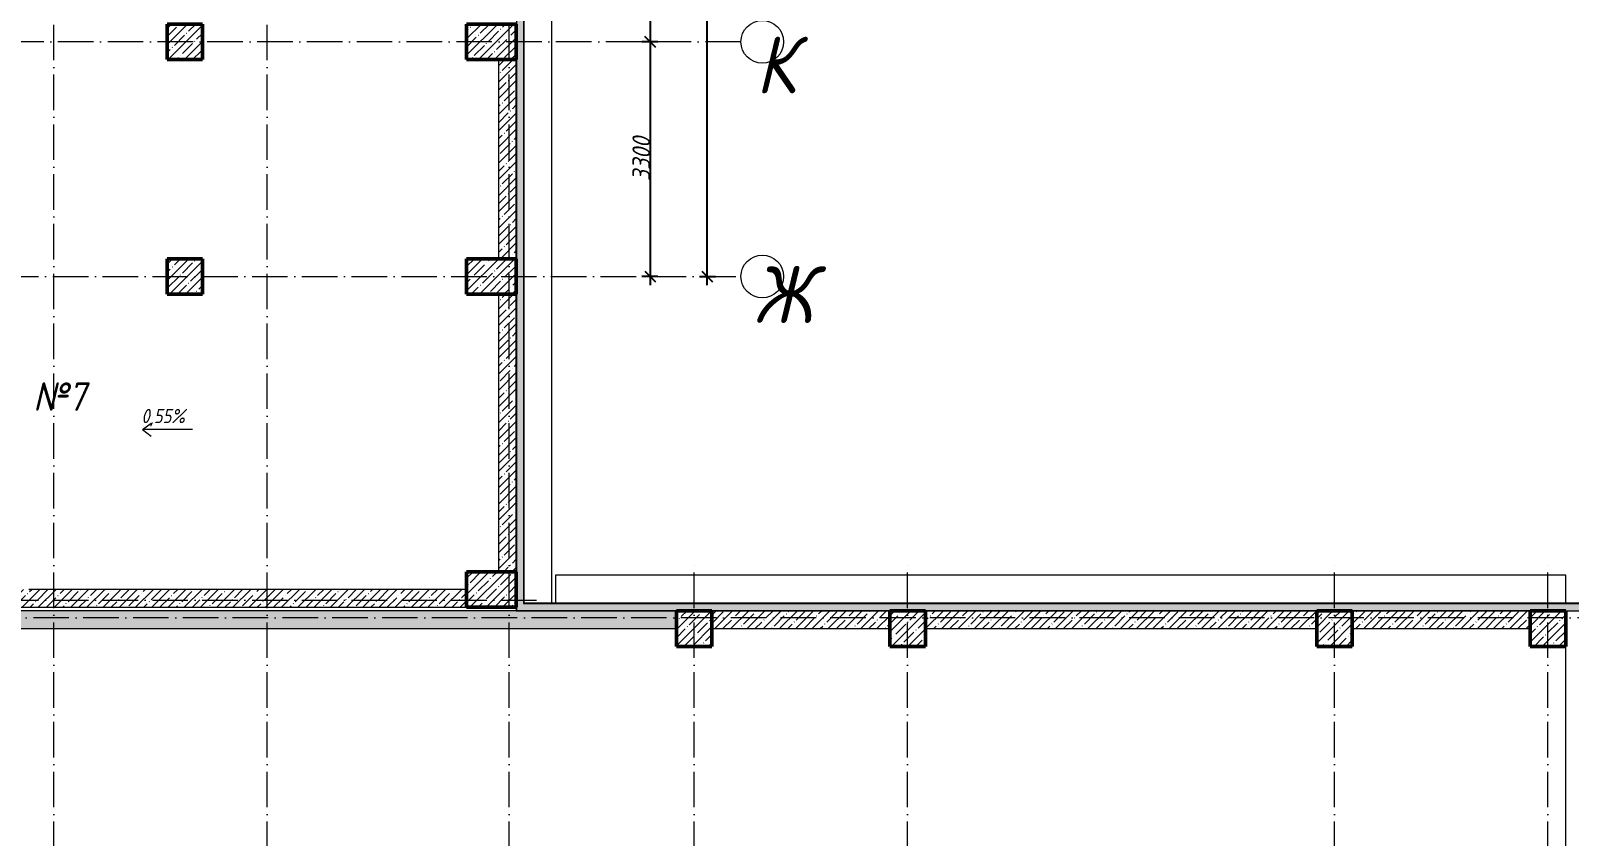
# Model space of a CAD drawing. Header units: millimetres. Extents: x -606178 to 312196, y -19338 to 632709.
# Drawn here: x -583342 to -561717, y 458106 to 469430 of the extents above; entities that cross this region are included whole.
import ezdxf

# ---------------------------------------------------------------- set-up
doc = ezdxf.new("R2010")
doc.units = ezdxf.units.MM
doc.linetypes.add('50_200_ШТРИХ_1Т_ш5_п1_п1_', pattern=[700, 500, -100, 0, -100])
for name, color, linetype, lineweight in [('A-____-____-DIMS', 7, 'Continuous', 9), ('A-FLOR-____-OTLN', 7, 'Continuous', 9), ('A-WALL-____-MCUT', 7, 'Continuous', 13), ('A-WALL-____-MCUT-1', 7, 'Continuous', 9), ('A-WALL-____-MCUT-3', 7, 'Continuous', 9), ('A-WALL-____-PATT-1', 7, 'Continuous', 9), ('A-WALL-FNSH-MCUT-1', 7, 'Continuous', 9), ('G-____-____-DIMS', 7, 'Continuous', 9), ('G-____-____-TEXT', 7, 'Continuous', 9), ('S-COLS-____-MCUT', 7, 'Continuous', 50), ('S-COLS-____-OTLN', 7, 'Continuous', 9), ('S-GRID-____-IDEN', 7, 'Continuous', 9), ('S-GRID-____-OTLN-1', 7, '50_200_ШТРИХ_1Т_ш5_п1_п1_', 9)]:
    doc.layers.add(name, color=color, linetype=linetype, lineweight=lineweight)
doc.styles.add('ISOCPEUR_I', font='isocpeui.ttf', dxfattribs={"width": 0.9, "height": 2.5})
doc.styles.add('ISOCPEUR_I_5', font='isocpeui.ttf', dxfattribs={"width": 0.85, "height": 2.1})
doc.styles.add('ISOCPEUR_I_9', font='isocpeui.ttf', dxfattribs={"width": 0.9, "height": 250})
doc.dimstyles.new('ISO-2_5_0_9К_БОЛЬШОЙ_ОСИ', dxfattribs={"dimscale": 304.8, "dimtxt": 248.995294, "dimasz": 0.492126, "dimexe": 0.393701, "dimexo": 0, "dimgap": 0, "dimtad": 1, "dimdec": 0, "dimzin": 0, "dimdsep": 46, "dimtxsty": 'ISOCPEUR_I_9', "dimblk1": 'OBLIQUE', "dimblk2": 'OBLIQUE', "dimsah": 1, "dimcen": 0.09, "dimdle": 0.393701, "dimazin": 0, "dimtfac": 1, "dimtdec": 4, "dimtix": 1, "dimtmove": 0, "dimatfit": 3, "dimfxl": 1, "dimtvp": 1, "dimtolj": 1, "dimtzin": 0, "dimarcsym": 2})
pattern_1 = [(0, (-600067.05, 451794.26), (120.968, 69.841), [80.645, -161.29]), (120, (-600067.05, 451794.26), (-120.96808, 69.84086), [80.645, -161.29]), (60, (-600067.05, 451794.26), (-8e-05, 139.68186), [0, -161.29, 80.645, 0])]
pattern_2 = [(45, (-600067.05, 451794.26), (-114.04925, 114.04925), []), (45, (-599953, 451794.26), (-114.04925, 114.04925), [201.612, -40.322, 3.353, -36.97])]

# ---------------------------------------------------------------- blocks, each defined once
blk = doc.blocks.new('BSC_Колонна _Прямоугольная - 500х500-V104-АР1_Кладочный план подвала в осях 1-64_А-ГГ')
at = {"layer": 'S-COLS-____-OTLN'}
h = blk.add_hatch(dxfattribs=at)
h.set_pattern_fill('FP_116', color=256, style=0, pattern_type=2)
h.set_pattern_definition([(45, (-38050, -9231.04), (-114.04925, 114.04925), []), (45, (-37935.95, -9231.04), (-114.04925, 114.04925), [201.613, -40.323, 3.353, -36.97])])
h.paths.add_polyline_path([(-250, -250), (250, -250), (250, 250), (-250, 250)], flags=0)
at = {"layer": 'S-COLS-____-MCUT'}
for p, q in [((250, 250), (-250, 250)), ((-250, 250), (-250, -250)), ((250, -250), (250, 250)), ((-250, -250), (250, -250))]:
    blk.add_line(p, q, dxfattribs=at)
blk = doc.blocks.new('BSC_Колонна _Прямоугольная - 500х500-V107-АР1_Кладочный план подвала в осях 1-64_А-ГГ')
at = {"layer": 'S-COLS-____-OTLN'}
h = blk.add_hatch(dxfattribs=at)
h.set_pattern_fill('FP_119', color=256, style=0, pattern_type=2)
h.set_pattern_definition([(45, (-26050, -9231.04), (-114.04925, 114.04925), []), (45, (-25935.95, -9231.04), (-114.04925, 114.04925), [201.613, -40.323, 3.353, -36.97])])
h.paths.add_polyline_path([(-250, -250), (250, -250), (250, 250), (-250, 250)], flags=0)
at = {"layer": 'S-COLS-____-MCUT'}
for p, q in [((250, 250), (-250, 250)), ((-250, 250), (-250, -250)), ((250, -250), (250, 250)), ((-250, -250), (250, -250))]:
    blk.add_line(p, q, dxfattribs=at)
blk = doc.blocks.new('BSC_Колонна _Прямоугольная - 500х700-V112-АР1_Кладочный план подвала в осях 1-64_А-ГГ')
at = {"layer": 'S-COLS-____-OTLN'}
h = blk.add_hatch(dxfattribs=at)
h.set_pattern_fill('FP_124', color=256, style=0, pattern_type=2)
h.set_pattern_definition([(315, (-9781.04, 23200), (114.0493, 114.0493), []), (315, (-9781.04, 23085.95), (114.0493, 114.0493), [201.613, -40.323, 3.353, -36.97])])
h.paths.add_polyline_path([(-250, 350), (-250, -350), (250, -350), (250, 350)], flags=0)
at = {"layer": 'S-COLS-____-MCUT'}
for p, q in [((250, 350), (-250, 350)), ((-250, 350), (-250, -350)), ((250, -350), (250, 350)), ((-250, -350), (250, -350))]:
    blk.add_line(p, q, dxfattribs=at)
blk = doc.blocks.new('BSC_Колонна _Прямоугольная - 500х500-V113-АР1_Кладочный план подвала в осях 1-64_А-ГГ')
at = {"layer": 'S-COLS-____-OTLN'}
h = blk.add_hatch(dxfattribs=at)
h.set_pattern_fill('FP_125', color=256, style=0, pattern_type=2)
h.set_pattern_definition([(45, (-18890, -14181.04), (-114.0493, 114.0493), []), (45, (-18775.95, -14181.04), (-114.0493, 114.0493), [201.612, -40.322, 3.353, -36.97])])
h.paths.add_polyline_path([(-250, -250), (250, -250), (250, 250), (-250, 250)], flags=0)
at = {"layer": 'S-COLS-____-MCUT'}
for p, q in [((250, 250), (-250, 250)), ((-250, 250), (-250, -250)), ((250, -250), (250, 250)), ((-250, -250), (250, -250))]:
    blk.add_line(p, q, dxfattribs=at)
blk = doc.blocks.new('BSC_Колонна _Прямоугольная - 500х500-27170132-АР1_Кладочный план подвала в осях 1-64_А-ГГ')
at = {"layer": 'S-COLS-____-OTLN'}
h = blk.add_hatch(dxfattribs=at)
h.set_pattern_fill('FP_126', color=256, style=0, pattern_type=2)
h.set_pattern_definition([(45, (-18890, -17481.04), (-114.0493, 114.0493), []), (45, (-18775.95, -17481.04), (-114.0493, 114.0493), [201.612, -40.322, 3.353, -36.97])])
h.paths.add_polyline_path([(-250, -250), (250, -250), (250, 250), (-250, 250)], flags=0)
at = {"layer": 'S-COLS-____-MCUT'}
for p, q in [((250, 250), (-250, 250)), ((-250, 250), (-250, -250)), ((250, -250), (250, 250)), ((-250, -250), (250, -250))]:
    blk.add_line(p, q, dxfattribs=at)
blk = doc.blocks.new('BSC_Колонна _Прямоугольная - 500х700-V115-АР1_Кладочный план подвала в осях 1-64_А-ГГ')
at = {"layer": 'S-COLS-____-OTLN'}
h = blk.add_hatch(dxfattribs=at)
h.set_pattern_fill('FP_130', color=256, style=0, pattern_type=2)
h.set_pattern_definition([(315, (-17481.04, 23200), (114.04925, 114.04925), []), (315, (-17481.04, 23085.95), (114.04925, 114.04925), [201.613, -40.323, 3.353, -36.97])])
h.paths.add_polyline_path([(-250, -350), (250, -350), (250, 350), (-250, 350)], flags=0)
at = {"layer": 'S-COLS-____-MCUT'}
for p, q in [((250, 350), (-250, 350)), ((-250, 350), (-250, -350)), ((250, -350), (250, 350)), ((-250, -350), (250, -350))]:
    blk.add_line(p, q, dxfattribs=at)
blk = doc.blocks.new('BSC_Колонна _Прямоугольная - 500х700-V120-АР1_Кладочный план подвала в осях 1-64_А-ГГ')
at = {"layer": 'S-COLS-____-OTLN'}
h = blk.add_hatch(dxfattribs=at)
h.set_pattern_fill('FP_135', color=256, style=0, pattern_type=2)
h.set_pattern_definition([(315, (-14181.04, 23200), (114.04925, 114.04925), []), (315, (-14181.04, 23085.95), (114.04925, 114.04925), [201.613, -40.323, 3.353, -36.97])])
h.paths.add_polyline_path([(-250, -350), (250, -350), (250, 350), (-250, 350)], flags=0)
at = {"layer": 'S-COLS-____-MCUT'}
for p, q in [((250, 350), (-250, 350)), ((-250, 350), (-250, -350)), ((250, -350), (250, 350)), ((-250, -350), (250, -350))]:
    blk.add_line(p, q, dxfattribs=at)
blk = doc.blocks.new('Ось сетки - Круг_Ø6_00__ISO-2_5_0_9K_-25732049-АР1_Кладочный план подвала в осях 1-64_А-ГГ')
at = {"layer": 'S-GRID-____-IDEN'}
blk.add_circle((0, 0), 3, dxfattribs=at)
blk = doc.blocks.new('_Oblique')
at = {"color": 0, "linetype": 'ByBlock', "lineweight": -2}
blk.add_line((-0.5, -0.5), (0.5, 0.5), dxfattribs=at)
blk = doc.blocks.new('*D4033')
at = {"layer": 'A-____-____-DIMS', "color": 0, "lineweight": -2, "transparency": 16777216}
for p, q in [((-574635, 474695), (-574635, 469155)), ((-574528, 474575), (-574755, 474575)), ((-574528, 469275), (-574755, 469275))]:
    blk.add_line(p, q, dxfattribs=at)
at = {"layer": 'Defpoints', "color": 0, "transparency": 16777216}
for p in [(-574528, 474575), (-574635, 469275), (-574528, 469275)]:
    blk.add_point(p, dxfattribs=at)
at = {"layer": 'A-____-____-DIMS', "color": 0, "lineweight": -2, "transparency": 16777216, "xscale": 150, "yscale": 150, "zscale": 150}
for p, rotation in [((-574635, 474575), 90), ((-574635, 469275), 270)]:
    blk.add_blockref('_Oblique', p, dxfattribs=dict(at, rotation=rotation))
at = {"layer": 'A-____-____-DIMS', "color": 0, "transparency": 16777216, "insert": (-574760, 471925), "char_height": 250, "width": 758.48, "attachment_point": 5, "rotation": 90, "style": 'ISOCPEUR_I_9'}
blk.add_mtext('\\A1;5300', dxfattribs=at)
blk = doc.blocks.new('*D4034')
at = {"layer": 'A-____-____-DIMS', "color": 0, "lineweight": -2, "transparency": 16777216}
for p, q in [((-574528, 469275), (-574755, 469275)), ((-574635, 469395), (-574635, 465855)), ((-574528, 465975), (-574755, 465975))]:
    blk.add_line(p, q, dxfattribs=at)
at = {"layer": 'Defpoints', "color": 0, "transparency": 16777216}
for p in [(-574528, 469275), (-574635, 465975), (-574528, 465975)]:
    blk.add_point(p, dxfattribs=at)
at = {"layer": 'A-____-____-DIMS', "color": 0, "lineweight": -2, "transparency": 16777216, "xscale": 150, "yscale": 150, "zscale": 150}
for p, rotation in [((-574635, 469275), 90), ((-574635, 465975), 270)]:
    blk.add_blockref('_Oblique', p, dxfattribs=dict(at, rotation=rotation))
at = {"layer": 'A-____-____-DIMS', "color": 0, "transparency": 16777216, "insert": (-574760, 467625), "char_height": 250, "width": 758.48, "attachment_point": 5, "rotation": 90, "style": 'ISOCPEUR_I_9'}
blk.add_mtext('\\A1;3300', dxfattribs=at)
blk = doc.blocks.new('*D4035')
at = {"layer": 'A-____-____-DIMS', "color": 0, "lineweight": -2, "transparency": 16777216}
for p, q in [((-573835, 465855), (-573835, 499545)), ((-573941, 499425), (-573715, 499425)), ((-573941, 465975), (-573715, 465975))]:
    blk.add_line(p, q, dxfattribs=at)
at = {"layer": 'Defpoints', "color": 0, "transparency": 16777216}
for p in [(-573941, 499425), (-573835, 499425), (-573941, 465975)]:
    blk.add_point(p, dxfattribs=at)
at = {"layer": 'A-____-____-DIMS', "color": 0, "lineweight": -2, "transparency": 16777216, "xscale": 150, "yscale": 150, "zscale": 150}
for p, rotation in [((-573835, 499425), 90), ((-573835, 465975), 270)]:
    blk.add_blockref('_Oblique', p, dxfattribs=dict(at, rotation=rotation))
at = {"layer": 'A-____-____-DIMS', "color": 0, "transparency": 16777216, "insert": (-573960, 482700), "char_height": 250, "width": 971.08, "attachment_point": 5, "rotation": 90, "style": 'ISOCPEUR_I_9'}
blk.add_mtext('\\A1;33450', dxfattribs=at)

msp = doc.modelspace()

# ---------------------------------------------------------------- hatches: boundary and pattern name
at = {"layer": 'A-WALL-____-PATT-1'}
h = msp.add_hatch(dxfattribs=at)
h.set_pattern_fill('FP_91', color=256, style=0, pattern_type=2)
h.set_pattern_definition(pattern_1)
h.paths.add_polyline_path([(-576515.047, 461377.3011), (-576415.047, 461377.3011), (-576415.047, 499627.3011), (-576515.047, 499627.3011), (-576515.047, 461385.3011), (-576517.047, 461385.3011), (-576517.047, 461377.3011)], flags=0)
h = msp.add_hatch(dxfattribs=at)
h.set_pattern_fill('FP_1', color=256, style=0, pattern_type=2)
h.set_pattern_definition(pattern_2)
h.paths.add_polyline_path([(-576767.047, 466225.3011), (-576517.047, 466225.3011), (-576517.047, 469025.3011), (-576767.047, 469025.3011), (-576767.047, 466289.0114)], flags=0)
h = msp.add_hatch(dxfattribs=at)
h.set_pattern_fill('FP_1', color=256, style=0, pattern_type=2)
h.set_pattern_definition(pattern_2)
h.paths.add_polyline_path([(-576517.047, 461825.3011), (-576517.047, 465725.3011), (-576767.047, 465725.3011), (-576767.047, 461825.3011)], flags=0)
h = msp.add_hatch(dxfattribs=at)
h.set_pattern_fill('FP_1', color=256, style=0, pattern_type=2)
h.set_pattern_definition(pattern_2)
h.paths.add_polyline_path([(-577417.047, 461325.3011), (-577217.047, 461325.3011), (-577217.047, 461575.3011), (-589967.047, 461575.3011), (-589967.047, 461325.3011), (-578872.3761, 461325.3011)], flags=0)
h = msp.add_hatch(dxfattribs=at)
h.set_pattern_fill('FP_1', color=256, style=0, pattern_type=2)
h.set_pattern_definition(pattern_2)
h.paths.add_polyline_path([(-575337.3696, 461025.3011), (-574267.047, 461025.3011), (-574267.047, 461275.3011), (-595216.9048, 461275.3011), (-595216.9048, 461025.3011), (-577104.8728, 461025.3011)], flags=0)
h.paths.add_polyline_path([(-596716.9048, 461025.3011), (-596717.9048, 461275.3011), (-599617.047, 461275.3011), (-599617.047, 461025.3011), (-596717.9048, 461025.3011)], flags=0)
h.paths.add_polyline_path([(-601117.047, 461025.3011), (-601117.047, 461275.3011), (-602017.047, 461275.3011), (-602017.047, 461025.3011)], flags=0)
h = msp.add_hatch(dxfattribs=at)
h.set_pattern_fill('FP_91', color=256, style=0, pattern_type=2)
h.set_pattern_definition(pattern_1)
h.paths.add_polyline_path([(-525677.047, 461275.3011), (-525669.047, 461275.3011), (-525669.047, 461377.3011), (-576515.047, 461377.3011), (-576515.047, 461277.3011), (-525677.047, 461277.3011)], flags=0)
h = msp.add_hatch(dxfattribs=at)
h.set_pattern_fill('FP_1', color=256, style=0, pattern_type=2)
h.set_pattern_definition(pattern_2)
h.paths.add_polyline_path([(-571267.047, 461025.3011), (-571267.047, 461275.3011), (-573767.047, 461275.3011), (-573767.047, 461025.3011), (-571802.3632, 461025.3011)], flags=0)
h = msp.add_hatch(dxfattribs=at)
h.set_pattern_fill('FP_1', color=256, style=0, pattern_type=2)
h.set_pattern_definition(pattern_2)
h.paths.add_polyline_path([(-565267.047, 461025.3011), (-565267.047, 461275.3011), (-570767.047, 461275.3011), (-570767.047, 461025.3011)], flags=0)
h = msp.add_hatch(dxfattribs=at)
h.set_pattern_fill('FP_1', color=256, style=0, pattern_type=2)
h.set_pattern_definition(pattern_2)
h.paths.add_polyline_path([(-562267.047, 461025.3011), (-562267.047, 461275.3011), (-564767.047, 461275.3011), (-564767.047, 461025.3011), (-564732.3502, 461025.3011)], flags=0)
at = {"layer": 'S-COLS-____-OTLN'}
h = msp.add_hatch(dxfattribs=at)
h.set_pattern_fill('FP_1', color=256, style=0, pattern_type=2)
h.set_pattern_definition(pattern_2)
h.paths.add_polyline_path([(-570767.047, 460775.3011), (-570767.047, 461275.3011), (-571267.047, 461275.3011), (-571267.047, 460775.3011)], flags=0)
h = msp.add_hatch(dxfattribs=at)
h.set_pattern_fill('FP_1', color=256, style=0, pattern_type=2)
h.set_pattern_definition(pattern_2)
h.paths.add_polyline_path([(-565267.047, 460775.3011), (-564767.047, 460775.3011), (-564767.047, 461275.3011), (-565267.047, 461275.3011)], flags=0)

# ---------------------------------------------------------------- linework, layer by layer
at = {"layer": 'A-FLOR-____-OTLN'}
for p, q in [((-576017.047, 461385.2396), (-576017.047, 497146.9328)), ((-561767.047, 461775.3011), (-575967.047, 461775.3011)), ((-575967.047, 461775.3011), (-575967.047, 461385.2317)), ((-561767.047, 461385.3011), (-561767.047, 461775.3011)), ((-561767.047, 457875.3011), (-561767.047, 460775.3011))]:
    msp.add_line(p, q, dxfattribs=at)
at = {"layer": 'A-WALL-____-MCUT'}
for p, q in [((-576415.047, 499627.3011), (-576415.047, 461377.3011)), ((-576407.047, 461385.3011), (-576407.047, 499635.3011)), ((-576415.047, 461377.3011), (-525669.047, 461377.3011)), ((-525677.047, 461385.3011), (-576407.047, 461385.3011))]:
    msp.add_line(p, q, dxfattribs=at)
at = {"layer": 'A-WALL-____-MCUT-1'}
for p, q in [((-576767.047, 469025.3011), (-576767.047, 466225.3011)), ((-576517.047, 466225.3011), (-576517.047, 469025.3011)), ((-576767.047, 465725.3011), (-576767.047, 461825.3011)), ((-576517.047, 461825.3011), (-576517.047, 465725.3011)), ((-577217.047, 461575.3011), (-583367.047, 461575.3011)), ((-574267.047, 461275.3011), (-595216.9048, 461275.3011)), ((-589967.047, 461325.3011), (-577217.047, 461325.3011)), ((-571267.047, 461275.3011), (-573767.047, 461275.3011)), ((-571267.047, 461025.3011), (-571267.047, 461275.3011)), ((-565267.047, 461275.3011), (-570767.047, 461275.3011)), ((-570767.047, 461275.3011), (-570767.047, 461025.3011)), ((-565267.047, 461025.3011), (-565267.047, 461275.3011)), ((-562267.047, 461275.3011), (-564767.047, 461275.3011)), ((-564767.047, 461275.3011), (-564767.047, 461025.3011)), ((-595216.9048, 461025.3011), (-574267.047, 461025.3011)), ((-573767.047, 461025.3011), (-571267.047, 461025.3011)), ((-570767.047, 461025.3011), (-565267.047, 461025.3011)), ((-564767.047, 461025.3011), (-562267.047, 461025.3011))]:
    msp.add_line(p, q, dxfattribs=at)
at = {"layer": 'A-WALL-____-MCUT-3'}
for p, q in [((-576515.047, 499527.3011), (-576515.047, 461275.3011)), ((-576515.047, 461377.3011), (-576517.047, 461377.3011)), ((-576517.047, 461325.3011), (-576517.047, 461277.3011)), ((-576517.047, 461277.3011), (-525567.047, 461277.3011))]:
    msp.add_line(p, q, dxfattribs=at)
at = {"layer": 'A-WALL-FNSH-MCUT-1'}
for p, q in [((-576517.047, 461277.3011), (-576517.047, 461275.3011)), ((-571267.047, 461275.3011), (-564767.047, 461275.3011)), ((-561767.047, 461275.3011), (-549217.047, 461275.3011))]:
    msp.add_line(p, q, dxfattribs=at)
at = {"layer": 'G-____-____-DIMS'}
for p, q in [((-581769.2394, 463822.534), (-581649.2394, 463914.6132)), ((-581769.2394, 463822.534), (-581649.2394, 463730.4547)), ((-581069.2394, 463822.534), (-581769.2394, 463822.534))]:
    msp.add_line(p, q, dxfattribs=at)
at = {"layer": 'S-COLS-____-MCUT'}
for p, q in [((-570767.047, 461275.3011), (-571267.047, 461275.3011)), ((-571267.047, 461275.3011), (-571267.047, 460775.3011)), ((-570767.047, 460775.3011), (-570767.047, 461275.3011)), ((-564767.047, 461275.3011), (-565267.047, 461275.3011)), ((-565267.047, 461275.3011), (-565267.047, 460775.3011)), ((-564767.047, 460775.3011), (-564767.047, 461275.3011)), ((-571267.047, 460775.3011), (-570767.047, 460775.3011)), ((-565267.047, 460775.3011), (-564767.047, 460775.3011))]:
    msp.add_line(p, q, dxfattribs=at)
at = {"layer": 'S-GRID-____-OTLN-1'}
for p, q in [((-583017.047, 447311.6528), (-583017.047, 501675.2188)), ((-580017.047, 447311.6528), (-580017.047, 501675.2188)), ((-576617.047, 447311.6528), (-576617.047, 501675.2188)), ((-573359.3078, 469275.3011), (-604735.8172, 469275.3011)), ((-604735.8172, 465975.3011), (-573359.3078, 465975.3011)), ((-574017.047, 447311.6528), (-574017.047, 461944.7985)), ((-571017.047, 447311.6528), (-571017.047, 461944.7985)), ((-565017.047, 447311.6528), (-565017.047, 461944.7985)), ((-562017.047, 447311.6528), (-562017.047, 461944.7985)), ((-604735.8172, 461425.3011), (-576196.4463, 461425.3011)), ((-495992.6403, 461175.3011), (-604529.5766, 461175.3011))]:
    msp.add_line(p, q, dxfattribs=at)

# ---------------------------------------------------------------- block references
at = {"layer": 'S-COLS-____-OTLN'}
for name, p in [('BSC_Колонна _Прямоугольная - 500х500-27170132-АР1_Кладочный план подвала в осях 1-64_А-ГГ', (-581177.047, 469275.3011)), ('BSC_Колонна _Прямоугольная - 500х500-V113-АР1_Кладочный план подвала в осях 1-64_А-ГГ', (-581177.047, 465975.3011)), ('BSC_Колонна _Прямоугольная - 500х500-V107-АР1_Кладочный план подвала в осях 1-64_А-ГГ', (-574017.047, 461025.3011)), ('BSC_Колонна _Прямоугольная - 500х500-V104-АР1_Кладочный план подвала в осях 1-64_А-ГГ', (-562017.047, 461025.3011))]:
    msp.add_blockref(name, p, dxfattribs=at)
at = {"layer": 'S-COLS-____-OTLN', "rotation": 89.9999999999999}
for name, p in [('BSC_Колонна _Прямоугольная - 500х700-V115-АР1_Кладочный план подвала в осях 1-64_А-ГГ', (-576867.047, 469275.3011)), ('BSC_Колонна _Прямоугольная - 500х700-V120-АР1_Кладочный план подвала в осях 1-64_А-ГГ', (-576867.047, 465975.3011)), ('BSC_Колонна _Прямоугольная - 500х700-V112-АР1_Кладочный план подвала в осях 1-64_А-ГГ', (-576867.047, 461575.3011))]:
    msp.add_blockref(name, p, dxfattribs=at)
at = {"layer": 'S-GRID-____-IDEN', "xscale": 99.99999999999993, "yscale": 99.99999999999993, "zscale": 99.99999999999993}
for p, rotation in [((-573059.3078, 469275.3011), 89.9999999999998), ((-573059.3078, 465975.3011), 269.9999999999996)]:
    msp.add_blockref('Ось сетки - Круг_Ø6_00__ISO-2_5_0_9K_-25732049-АР1_Кладочный план подвала в осях 1-64_А-ГГ', p, dxfattribs=dict(at, rotation=rotation))

# ---------------------------------------------------------------- texts
at = {"layer": 'G-____-____-DIMS', "insert": (-581786.7443, 464113.8251), "char_height": 200, "width": 882.011763, "attachment_point": 1, "line_spacing_factor": 1.149209, "style": 'ISOCPEUR_I_5'}
msp.add_mtext('0,55%', dxfattribs=at)
at = {"layer": 'G-____-____-TEXT', "insert": (-583310.277, 464486.8507), "char_height": 400, "width": 2763.416813, "attachment_point": 1, "style": 'ISOCPEUR_I'}
msp.add_mtext('№7', dxfattribs=at)
at = {"layer": 'S-GRID-____-IDEN', "char_height": 800, "attachment_point": 1, "style": 'ISOCPEUR_I'}
for s, insert, width in [('\\fISOCPEUR|b0|i1|c204|p34|;\\W.9;К', (-573152.1283, 469351.377), 223.670812), ('\\fISOCPEUR|b0|i1|c204|p34|;\\W.9;Ж', (-573181.1373, 466121.9336), 281.392312)]:
    msp.add_mtext(s, dxfattribs=dict(at, insert=insert, width=width))

# ---------------------------------------------------------------- dimensions: what is measured, and where the dimension line sits
at = {"layer": 'A-____-____-DIMS'}
for base, p1, p2, override, picture, middle in [((-573834.5137, 499425.3011), (-573940.5797, 465975.3011), (-573940.5797, 499425.3011), {"dimtxt": 400, "dimpost": '<>', "dimfxl": 33450}, '*D4035', (-573959.5137, 482700.3011)), ((-574634.5137, 469275.3011), (-574528.4477, 474575.3011), (-574528.4477, 469275.3011), {"dimtxt": 400, "dimpost": '<>', "dimfxl": 5300}, '*D4033', (-574759.5137, 471925.3011)), ((-574634.5137, 465975.3011), (-574528.4477, 469275.3011), (-574528.4477, 465975.3011), {"dimtxt": 400, "dimpost": '<>', "dimfxl": 3300}, '*D4034', (-574759.5137, 467625.3011))]:
    dim = msp.add_linear_dim(base=base, p1=p1, p2=p2, angle=90, dimstyle='ISO-2_5_0_9К_БОЛЬШОЙ_ОСИ', override=override, dxfattribs=at)
    dim.commit()
    dim.dimension.update_dxf_attribs({"geometry": picture, "text_midpoint": middle})

doc.saveas('drawing.dxf')
